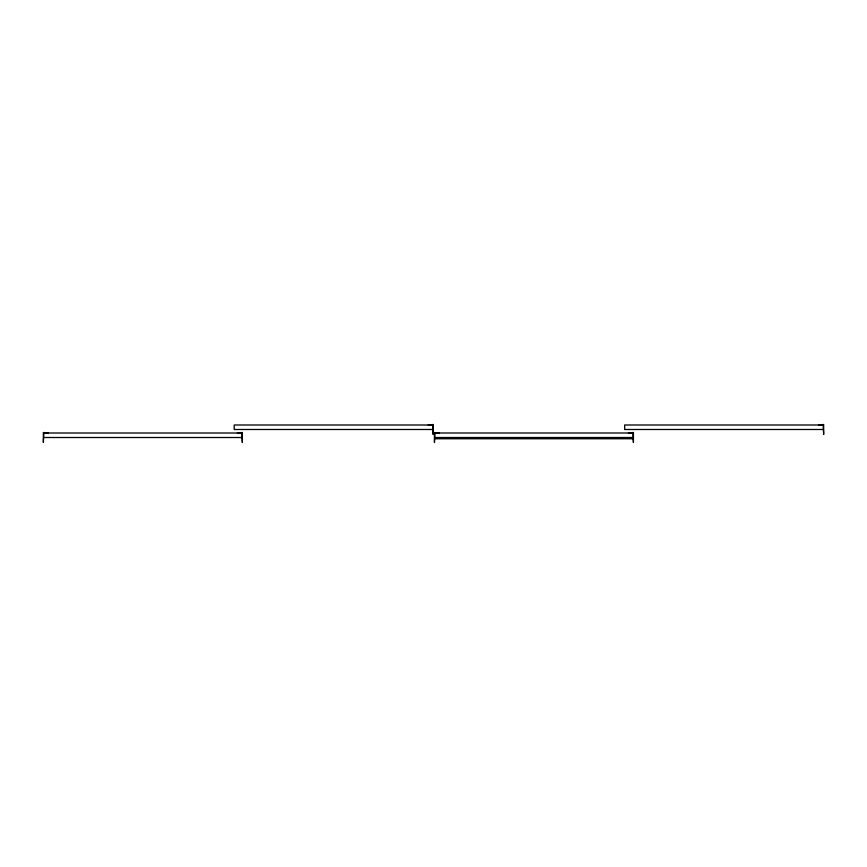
<?xml version="1.0" encoding="UTF-8"?>
<svg xmlns="http://www.w3.org/2000/svg" width="867" height="867" viewBox="0 0 867 867"><rect width="100%" height="100%" fill="white"/><g stroke="black" fill="none" stroke-linecap="round" stroke-linejoin="round"><path stroke-width="1.3" d="M432.687 429.49L234.198 429.49L234.198 424.993L432.687 424.993L433.186 434.497L433.186 424.494L428.179 424.993M823.151 429.49L624.663 429.49L624.663 424.993L823.151 424.993L823.65 434.497L823.65 424.494L818.643 424.993M43.849 437.51L241.839 437.51M434.941 437.51L632.921 437.51M628.423 433.001L633.419 432.503L633.419 442.506L632.921 433.001L434.941 433.001L434.443 442.506L434.443 432.503L439.45 433.001M237.33 433.001L242.337 432.503L242.337 442.506L241.839 433.001L43.849 433.001L43.35 442.506L43.35 432.503L48.357 433.001M632.422 437.759L435.44 437.759L435.44 438.756L632.422 438.756L632.422 437.759"/></g></svg>
